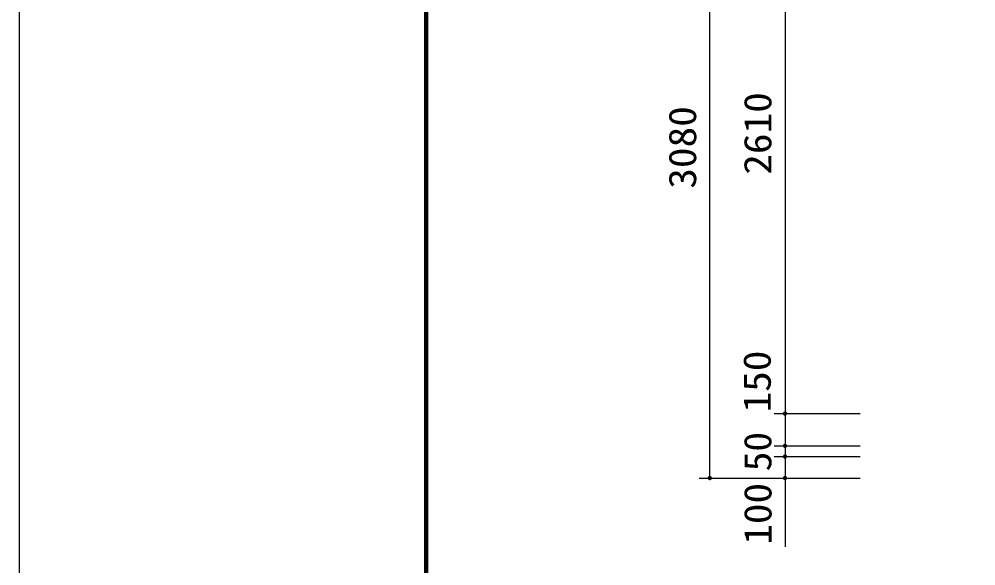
# Model space of a CAD drawing. Units: millimetres, scale not verified. Extents: x -14850 to 14850, y -10500 to 10500.
# Drawn here: x -14850 to -10398, y -6697 to -4153 of the extents above; entities that cross this region are included whole.
import ezdxf
from ezdxf.enums import TextEntityAlignment as Align

# ---------------------------------------------------------------- set-up
doc = ezdxf.new("R2010")
doc.units = ezdxf.units.MM
doc.header["$LTSCALE"] = 50
for name, color, linetype, lineweight in [('0-2_製作', 5, 'Continuous', 25), ('0-6_図面枠', 7, 'Continuous', 25), ('0-7_Axis_waku', 7, 'Continuous', 25)]:
    doc.layers.add(name, color=color, linetype=linetype, lineweight=lineweight)
doc.styles.add('ＭＳ ゴシック', font='')
doc.styles.get('ＭＳ ゴシック').set_extended_font_data('MS Gothic')

msp = doc.modelspace()

# ---------------------------------------------------------------- linework, layer by layer
at = {"layer": '0-2_製作', "color": 2}
for p, q in [((-11636.2, -6288.61), (-11636.2, -3208.61)), ((-11286.2, -3378.61), (-11286.2, -5988.61)), ((-11336.2, -5988.61), (-10936.2, -5988.61)), ((-11286.2, -5988.61), (-11286.2, -6138.61)), ((-11336.2, -6138.61), (-10936.2, -6138.61)), ((-11286.2, -6138.61), (-11286.2, -6188.61)), ((-11336.2, -6188.61), (-10936.2, -6188.61)), ((-11286.2, -6188.61), (-11286.2, -6288.61)), ((-11686.2, -6288.61), (-11286.2, -6288.61)), ((-11336.2, -6288.61), (-10936.2, -6288.61)), ((-11286.2, -6288.61), (-11286.2, -6608.29))]:
    msp.add_line(p, q, dxfattribs=at)
at = {"layer": '0-2_製作'}
for points in [[(-11296.18, -5987.98), (-11286.2, -5988.61), (-11296.2, -5988.61)], [(-11296.2, -5988.61), (-11292.58, -5996.32), (-11296.12, -5989.86)], [(-11296.2, -5988.61), (-11291.56, -5997.05), (-11292.58, -5996.32)], [(-11286.2, -5988.61), (-11291.56, -5997.05), (-11296.2, -5988.61)], [(-11296.03, -5986.74), (-11286.2, -5988.61), (-11296.18, -5987.98)], [(-11296.12, -5989.86), (-11293.49, -5995.46), (-11295.89, -5991.1)], [(-11296.12, -5989.86), (-11292.58, -5996.32), (-11293.49, -5995.46)], [(-11295.71, -5985.52), (-11286.2, -5988.61), (-11296.03, -5986.74)], [(-11295.89, -5991.1), (-11294.29, -5994.49), (-11295.5, -5992.29)], [(-11295.89, -5991.1), (-11293.49, -5995.46), (-11294.29, -5994.49)], [(-11295.25, -5984.35), (-11286.2, -5988.61), (-11295.71, -5985.52)], [(-11295.5, -5992.29), (-11294.29, -5994.49), (-11294.97, -5993.43)], [(-11294.65, -5983.25), (-11286.2, -5988.61), (-11295.25, -5984.35)], [(-11293.91, -5982.24), (-11286.2, -5988.61), (-11294.65, -5983.25)], [(-11293.05, -5981.32), (-11286.2, -5988.61), (-11293.91, -5982.24)], [(-11292.08, -5980.52), (-11286.2, -5988.61), (-11293.05, -5981.32)], [(-11291.02, -5979.85), (-11286.2, -5988.61), (-11292.08, -5980.52)], [(-11286.2, -5988.61), (-11290.46, -5997.66), (-11291.56, -5997.05)], [(-11289.88, -5979.31), (-11286.2, -5988.61), (-11291.02, -5979.85)], [(-11286.2, -5988.61), (-11289.29, -5998.12), (-11290.46, -5997.66)], [(-11289.88, -5979.31), (-11286.2, -5978.61), (-11286.2, -5988.61)], [(-11288.69, -5978.92), (-11286.2, -5978.61), (-11289.88, -5979.31)], [(-11286.2, -5988.61), (-11288.08, -5998.43), (-11289.29, -5998.12)], [(-11287.46, -5978.69), (-11286.2, -5978.61), (-11288.69, -5978.92)], [(-11286.2, -5988.61), (-11286.83, -5998.59), (-11288.08, -5998.43)], [(-11286.2, -5988.61), (-11286.2, -5998.61), (-11286.83, -5998.59)], [(-11286.2, -5978.61), (-11276.2, -5988.61), (-11286.2, -5988.61)], [(-11285.58, -5978.63), (-11276.2, -5988.61), (-11286.2, -5978.61)], [(-11286.2, -5988.61), (-11284.95, -5998.53), (-11286.2, -5998.61)], [(-11286.2, -5988.61), (-11283.72, -5998.3), (-11284.95, -5998.53)], [(-11286.2, -5988.61), (-11282.52, -5997.91), (-11283.72, -5998.3)], [(-11286.2, -5988.61), (-11281.39, -5997.37), (-11282.52, -5997.91)], [(-11276.2, -5988.61), (-11281.39, -5997.37), (-11286.2, -5988.61)], [(-11284.33, -5978.79), (-11276.2, -5988.61), (-11285.58, -5978.63)], [(-11283.11, -5979.1), (-11276.2, -5988.61), (-11284.33, -5978.79)], [(-11281.95, -5979.56), (-11276.2, -5988.61), (-11283.11, -5979.1)], [(-11280.85, -5980.17), (-11276.2, -5988.61), (-11281.95, -5979.56)], [(-11276.2, -5988.61), (-11280.33, -5996.7), (-11281.39, -5997.37)], [(-11279.83, -5980.91), (-11276.2, -5988.61), (-11280.85, -5980.17)], [(-11276.2, -5988.61), (-11279.36, -5995.9), (-11280.33, -5996.7)], [(-11279.83, -5980.91), (-11276.28, -5987.36), (-11276.2, -5988.61)], [(-11278.91, -5981.76), (-11276.28, -5987.36), (-11279.83, -5980.91)], [(-11276.2, -5988.61), (-11278.5, -5994.98), (-11279.36, -5995.9)], [(-11278.91, -5981.76), (-11276.52, -5986.12), (-11276.28, -5987.36)], [(-11278.11, -5982.73), (-11276.52, -5986.12), (-11278.91, -5981.76)], [(-11276.2, -5988.61), (-11277.76, -5993.97), (-11278.5, -5994.98)], [(-11278.11, -5982.73), (-11276.91, -5984.93), (-11276.52, -5986.12)], [(-11277.44, -5983.79), (-11276.91, -5984.93), (-11278.11, -5982.73)], [(-11276.2, -5988.61), (-11277.16, -5992.87), (-11277.76, -5993.97)], [(-11276.2, -5988.61), (-11276.69, -5991.7), (-11277.16, -5992.87)], [(-11276.2, -5988.61), (-11276.38, -5990.48), (-11276.69, -5991.7)], [(-11276.2, -5988.61), (-11276.22, -5989.24), (-11276.38, -5990.48)], [(-11296.18, -6137.98), (-11286.2, -6138.61), (-11296.2, -6138.61)], [(-11296.2, -6138.61), (-11292.58, -6146.32), (-11296.12, -6139.86)], [(-11296.2, -6138.61), (-11291.56, -6147.05), (-11292.58, -6146.32)], [(-11286.2, -6138.61), (-11291.56, -6147.05), (-11296.2, -6138.61)], [(-11296.03, -6136.74), (-11286.2, -6138.61), (-11296.18, -6137.98)], [(-11296.12, -6139.86), (-11293.49, -6145.46), (-11295.89, -6141.1)], [(-11296.12, -6139.86), (-11292.58, -6146.32), (-11293.49, -6145.46)], [(-11295.71, -6135.52), (-11286.2, -6138.61), (-11296.03, -6136.74)], [(-11295.89, -6141.1), (-11294.29, -6144.49), (-11295.5, -6142.29)], [(-11295.89, -6141.1), (-11293.49, -6145.46), (-11294.29, -6144.49)], [(-11295.25, -6134.35), (-11286.2, -6138.61), (-11295.71, -6135.52)], [(-11295.5, -6142.29), (-11294.29, -6144.49), (-11294.97, -6143.43)], [(-11294.65, -6133.25), (-11286.2, -6138.61), (-11295.25, -6134.35)], [(-11293.91, -6132.24), (-11286.2, -6138.61), (-11294.65, -6133.25)], [(-11293.05, -6131.32), (-11286.2, -6138.61), (-11293.91, -6132.24)], [(-11292.08, -6130.52), (-11286.2, -6138.61), (-11293.05, -6131.32)], [(-11291.02, -6129.85), (-11286.2, -6138.61), (-11292.08, -6130.52)], [(-11286.2, -6138.61), (-11290.46, -6147.66), (-11291.56, -6147.05)], [(-11289.88, -6129.31), (-11286.2, -6138.61), (-11291.02, -6129.85)], [(-11286.2, -6138.61), (-11289.29, -6148.12), (-11290.46, -6147.66)], [(-11289.88, -6129.31), (-11286.2, -6128.61), (-11286.2, -6138.61)], [(-11288.69, -6128.92), (-11286.2, -6128.61), (-11289.88, -6129.31)], [(-11286.2, -6138.61), (-11288.08, -6148.43), (-11289.29, -6148.12)], [(-11287.46, -6128.69), (-11286.2, -6128.61), (-11288.69, -6128.92)], [(-11286.2, -6138.61), (-11286.83, -6148.59), (-11288.08, -6148.43)], [(-11286.2, -6138.61), (-11286.2, -6148.61), (-11286.83, -6148.59)], [(-11286.2, -6128.61), (-11276.2, -6138.61), (-11286.2, -6138.61)], [(-11285.58, -6128.63), (-11276.2, -6138.61), (-11286.2, -6128.61)], [(-11286.2, -6138.61), (-11284.95, -6148.53), (-11286.2, -6148.61)], [(-11286.2, -6138.61), (-11283.72, -6148.3), (-11284.95, -6148.53)], [(-11286.2, -6138.61), (-11282.52, -6147.91), (-11283.72, -6148.3)], [(-11286.2, -6138.61), (-11281.39, -6147.37), (-11282.52, -6147.91)], [(-11276.2, -6138.61), (-11281.39, -6147.37), (-11286.2, -6138.61)], [(-11284.33, -6128.79), (-11276.2, -6138.61), (-11285.58, -6128.63)], [(-11283.11, -6129.1), (-11276.2, -6138.61), (-11284.33, -6128.79)], [(-11281.95, -6129.56), (-11276.2, -6138.61), (-11283.11, -6129.1)], [(-11280.85, -6130.17), (-11276.2, -6138.61), (-11281.95, -6129.56)], [(-11276.2, -6138.61), (-11280.33, -6146.7), (-11281.39, -6147.37)], [(-11279.83, -6130.91), (-11276.2, -6138.61), (-11280.85, -6130.17)], [(-11276.2, -6138.61), (-11279.36, -6145.9), (-11280.33, -6146.7)], [(-11279.83, -6130.91), (-11276.28, -6137.36), (-11276.2, -6138.61)], [(-11278.91, -6131.77), (-11276.28, -6137.36), (-11279.83, -6130.91)], [(-11276.2, -6138.61), (-11278.5, -6144.98), (-11279.36, -6145.9)], [(-11278.91, -6131.77), (-11276.52, -6136.12), (-11276.28, -6137.36)], [(-11278.11, -6132.73), (-11276.52, -6136.12), (-11278.91, -6131.77)], [(-11276.2, -6138.61), (-11277.76, -6143.97), (-11278.5, -6144.98)], [(-11278.11, -6132.73), (-11276.91, -6134.93), (-11276.52, -6136.12)], [(-11277.44, -6133.79), (-11276.91, -6134.93), (-11278.11, -6132.73)], [(-11276.2, -6138.61), (-11277.16, -6142.87), (-11277.76, -6143.97)], [(-11276.2, -6138.61), (-11276.69, -6141.7), (-11277.16, -6142.87)], [(-11276.2, -6138.61), (-11276.38, -6140.48), (-11276.69, -6141.7)], [(-11276.2, -6138.61), (-11276.22, -6139.24), (-11276.38, -6140.48)], [(-11296.03, -6186.74), (-11286.2, -6188.61), (-11296.18, -6187.98)], [(-11295.71, -6185.52), (-11286.2, -6188.61), (-11296.03, -6186.74)], [(-11295.25, -6184.35), (-11286.2, -6188.61), (-11295.71, -6185.52)], [(-11294.65, -6183.25), (-11286.2, -6188.61), (-11295.25, -6184.35)], [(-11293.91, -6182.24), (-11286.2, -6188.61), (-11294.65, -6183.25)], [(-11293.05, -6181.32), (-11286.2, -6188.61), (-11293.91, -6182.24)], [(-11292.08, -6180.52), (-11286.2, -6188.61), (-11293.05, -6181.32)], [(-11291.02, -6179.85), (-11286.2, -6188.61), (-11292.08, -6180.52)], [(-11289.88, -6179.31), (-11286.2, -6188.61), (-11291.02, -6179.85)], [(-11289.88, -6179.31), (-11286.2, -6178.61), (-11286.2, -6188.61)], [(-11288.69, -6178.92), (-11286.2, -6178.61), (-11289.88, -6179.31)], [(-11287.46, -6178.69), (-11286.2, -6178.61), (-11288.69, -6178.92)], [(-11286.2, -6178.61), (-11276.2, -6188.61), (-11286.2, -6188.61)], [(-11285.58, -6178.63), (-11276.2, -6188.61), (-11286.2, -6178.61)], [(-11284.33, -6178.79), (-11276.2, -6188.61), (-11285.58, -6178.63)], [(-11283.11, -6179.1), (-11276.2, -6188.61), (-11284.33, -6178.79)], [(-11281.95, -6179.56), (-11276.2, -6188.61), (-11283.11, -6179.1)], [(-11280.85, -6180.17), (-11276.2, -6188.61), (-11281.95, -6179.56)], [(-11279.83, -6180.91), (-11276.2, -6188.61), (-11280.85, -6180.17)], [(-11279.83, -6180.91), (-11276.28, -6187.36), (-11276.2, -6188.61)], [(-11278.91, -6181.76), (-11276.28, -6187.36), (-11279.83, -6180.91)], [(-11278.91, -6181.76), (-11276.52, -6186.12), (-11276.28, -6187.36)], [(-11278.11, -6182.73), (-11276.52, -6186.12), (-11278.91, -6181.76)], [(-11278.11, -6182.73), (-11276.91, -6184.93), (-11276.52, -6186.12)], [(-11277.44, -6183.79), (-11276.91, -6184.93), (-11278.11, -6182.73)], [(-11296.18, -6187.98), (-11286.2, -6188.61), (-11296.2, -6188.61)], [(-11296.2, -6188.61), (-11292.58, -6196.32), (-11296.12, -6189.86)], [(-11296.2, -6188.61), (-11291.56, -6197.05), (-11292.58, -6196.32)], [(-11286.2, -6188.61), (-11291.56, -6197.05), (-11296.2, -6188.61)], [(-11296.12, -6189.86), (-11293.49, -6195.46), (-11295.89, -6191.1)], [(-11296.12, -6189.86), (-11292.58, -6196.32), (-11293.49, -6195.46)], [(-11295.89, -6191.1), (-11294.29, -6194.49), (-11295.5, -6192.29)], [(-11295.89, -6191.1), (-11293.49, -6195.46), (-11294.29, -6194.49)], [(-11295.5, -6192.29), (-11294.29, -6194.49), (-11294.97, -6193.43)], [(-11286.2, -6188.61), (-11290.46, -6197.66), (-11291.56, -6197.05)], [(-11286.2, -6188.61), (-11289.29, -6198.12), (-11290.46, -6197.66)], [(-11286.2, -6188.61), (-11288.08, -6198.43), (-11289.29, -6198.12)], [(-11286.2, -6188.61), (-11286.83, -6198.59), (-11288.08, -6198.43)], [(-11286.2, -6188.61), (-11286.2, -6198.61), (-11286.83, -6198.59)], [(-11286.2, -6188.61), (-11284.95, -6198.53), (-11286.2, -6198.61)], [(-11286.2, -6188.61), (-11283.72, -6198.3), (-11284.95, -6198.53)], [(-11286.2, -6188.61), (-11282.52, -6197.91), (-11283.72, -6198.3)], [(-11286.2, -6188.61), (-11281.39, -6197.37), (-11282.52, -6197.91)], [(-11276.2, -6188.61), (-11281.39, -6197.37), (-11286.2, -6188.61)], [(-11276.2, -6188.61), (-11280.33, -6196.7), (-11281.39, -6197.37)], [(-11276.2, -6188.61), (-11279.36, -6195.9), (-11280.33, -6196.7)], [(-11276.2, -6188.61), (-11278.5, -6194.98), (-11279.36, -6195.9)], [(-11276.2, -6188.61), (-11277.76, -6193.97), (-11278.5, -6194.98)], [(-11276.2, -6188.61), (-11277.16, -6192.87), (-11277.76, -6193.97)], [(-11276.2, -6188.61), (-11276.69, -6191.7), (-11277.16, -6192.87)], [(-11276.2, -6188.61), (-11276.38, -6190.48), (-11276.69, -6191.7)], [(-11276.2, -6188.61), (-11276.22, -6189.24), (-11276.38, -6190.48)], [(-11646.18, -6287.98), (-11636.2, -6288.61), (-11646.2, -6288.61)], [(-11646.2, -6288.61), (-11642.58, -6296.32), (-11646.12, -6289.86)], [(-11646.2, -6288.61), (-11641.56, -6297.05), (-11642.58, -6296.32)], [(-11636.2, -6288.61), (-11641.56, -6297.05), (-11646.2, -6288.61)], [(-11646.03, -6286.74), (-11636.2, -6288.61), (-11646.18, -6287.98)], [(-11646.12, -6289.86), (-11643.49, -6295.46), (-11645.89, -6291.1)], [(-11646.12, -6289.86), (-11642.58, -6296.32), (-11643.49, -6295.46)], [(-11645.71, -6285.52), (-11636.2, -6288.61), (-11646.03, -6286.74)], [(-11645.89, -6291.1), (-11644.29, -6294.49), (-11645.5, -6292.29)], [(-11645.89, -6291.1), (-11643.49, -6295.46), (-11644.29, -6294.49)], [(-11645.25, -6284.35), (-11636.2, -6288.61), (-11645.71, -6285.52)], [(-11645.5, -6292.29), (-11644.29, -6294.49), (-11644.97, -6293.43)], [(-11644.65, -6283.25), (-11636.2, -6288.61), (-11645.25, -6284.35)], [(-11643.91, -6282.24), (-11636.2, -6288.61), (-11644.65, -6283.25)], [(-11643.05, -6281.32), (-11636.2, -6288.61), (-11643.91, -6282.24)], [(-11642.08, -6280.52), (-11636.2, -6288.61), (-11643.05, -6281.32)], [(-11641.02, -6279.85), (-11636.2, -6288.61), (-11642.08, -6280.52)], [(-11636.2, -6288.61), (-11640.46, -6297.66), (-11641.56, -6297.05)], [(-11639.88, -6279.31), (-11636.2, -6288.61), (-11641.02, -6279.85)], [(-11636.2, -6288.61), (-11639.29, -6298.12), (-11640.46, -6297.66)], [(-11639.88, -6279.31), (-11636.2, -6278.61), (-11636.2, -6288.61)], [(-11638.69, -6278.92), (-11636.2, -6278.61), (-11639.88, -6279.31)], [(-11636.2, -6288.61), (-11638.08, -6298.43), (-11639.29, -6298.12)], [(-11637.46, -6278.69), (-11636.2, -6278.61), (-11638.69, -6278.92)], [(-11636.2, -6288.61), (-11636.83, -6298.59), (-11638.08, -6298.43)], [(-11636.2, -6288.61), (-11636.2, -6298.61), (-11636.83, -6298.59)], [(-11636.2, -6278.61), (-11626.2, -6288.61), (-11636.2, -6288.61)], [(-11635.58, -6278.63), (-11626.2, -6288.61), (-11636.2, -6278.61)], [(-11636.2, -6288.61), (-11634.95, -6298.53), (-11636.2, -6298.61)], [(-11636.2, -6288.61), (-11633.72, -6298.3), (-11634.95, -6298.53)], [(-11636.2, -6288.61), (-11632.52, -6297.91), (-11633.72, -6298.3)], [(-11636.2, -6288.61), (-11631.39, -6297.37), (-11632.52, -6297.91)], [(-11626.2, -6288.61), (-11631.39, -6297.37), (-11636.2, -6288.61)], [(-11634.33, -6278.79), (-11626.2, -6288.61), (-11635.58, -6278.63)], [(-11633.11, -6279.1), (-11626.2, -6288.61), (-11634.33, -6278.79)], [(-11631.95, -6279.56), (-11626.2, -6288.61), (-11633.11, -6279.1)], [(-11630.85, -6280.17), (-11626.2, -6288.61), (-11631.95, -6279.56)], [(-11626.2, -6288.61), (-11630.33, -6296.7), (-11631.39, -6297.37)], [(-11629.83, -6280.91), (-11626.2, -6288.61), (-11630.85, -6280.17)], [(-11626.2, -6288.61), (-11629.36, -6295.9), (-11630.33, -6296.7)], [(-11629.83, -6280.91), (-11626.28, -6287.36), (-11626.2, -6288.61)], [(-11628.91, -6281.76), (-11626.28, -6287.36), (-11629.83, -6280.91)], [(-11626.2, -6288.61), (-11628.5, -6294.98), (-11629.36, -6295.9)], [(-11628.91, -6281.76), (-11626.52, -6286.12), (-11626.28, -6287.36)], [(-11628.11, -6282.73), (-11626.52, -6286.12), (-11628.91, -6281.76)], [(-11626.2, -6288.61), (-11627.76, -6293.97), (-11628.5, -6294.98)], [(-11628.11, -6282.73), (-11626.91, -6284.93), (-11626.52, -6286.12)], [(-11627.44, -6283.79), (-11626.91, -6284.93), (-11628.11, -6282.73)], [(-11626.2, -6288.61), (-11627.16, -6292.87), (-11627.76, -6293.97)], [(-11626.2, -6288.61), (-11626.69, -6291.7), (-11627.16, -6292.87)], [(-11626.2, -6288.61), (-11626.38, -6290.48), (-11626.69, -6291.7)], [(-11626.2, -6288.61), (-11626.22, -6289.24), (-11626.38, -6290.48)], [(-11296.18, -6287.98), (-11286.2, -6288.61), (-11296.2, -6288.61)], [(-11296.2, -6288.61), (-11291.56, -6297.05), (-11296.12, -6289.86)], [(-11296.2, -6288.61), (-11290.46, -6297.66), (-11291.56, -6297.05)], [(-11286.2, -6288.61), (-11290.46, -6297.66), (-11296.2, -6288.61)], [(-11296.03, -6286.74), (-11286.2, -6288.61), (-11296.18, -6287.98)], [(-11296.12, -6289.86), (-11292.58, -6296.32), (-11295.89, -6291.1)], [(-11296.12, -6289.86), (-11291.56, -6297.05), (-11292.58, -6296.32)], [(-11295.71, -6285.52), (-11286.2, -6288.61), (-11296.03, -6286.74)], [(-11295.89, -6291.1), (-11293.49, -6295.46), (-11295.5, -6292.29)], [(-11295.89, -6291.1), (-11292.58, -6296.32), (-11293.49, -6295.46)], [(-11295.25, -6284.35), (-11286.2, -6288.61), (-11295.71, -6285.52)], [(-11295.5, -6292.29), (-11294.29, -6294.49), (-11294.97, -6293.43)], [(-11295.5, -6292.29), (-11293.49, -6295.46), (-11294.29, -6294.49)], [(-11294.65, -6283.25), (-11286.2, -6288.61), (-11295.25, -6284.35)], [(-11293.91, -6282.24), (-11286.2, -6288.61), (-11294.65, -6283.25)], [(-11293.05, -6281.32), (-11286.2, -6288.61), (-11293.91, -6282.24)], [(-11292.08, -6280.52), (-11286.2, -6288.61), (-11293.05, -6281.32)], [(-11291.02, -6279.85), (-11286.2, -6288.61), (-11292.08, -6280.52)], [(-11291.02, -6279.85), (-11286.2, -6278.61), (-11286.2, -6288.61)], [(-11289.88, -6279.31), (-11286.2, -6278.61), (-11291.02, -6279.85)], [(-11286.2, -6288.61), (-11289.29, -6298.12), (-11290.46, -6297.66)], [(-11288.69, -6278.92), (-11286.2, -6278.61), (-11289.88, -6279.31)], [(-11286.2, -6288.61), (-11288.08, -6298.43), (-11289.29, -6298.12)], [(-11287.46, -6278.69), (-11286.2, -6278.61), (-11288.69, -6278.92)], [(-11286.2, -6288.61), (-11286.83, -6298.59), (-11288.08, -6298.43)], [(-11286.2, -6288.61), (-11286.2, -6298.61), (-11286.83, -6298.59)], [(-11286.2, -6278.61), (-11276.2, -6288.61), (-11286.2, -6288.61)], [(-11285.58, -6278.63), (-11276.2, -6288.61), (-11286.2, -6278.61)], [(-11286.2, -6288.61), (-11284.95, -6298.53), (-11286.2, -6298.61)], [(-11286.2, -6288.61), (-11283.72, -6298.3), (-11284.95, -6298.53)], [(-11286.2, -6288.61), (-11282.52, -6297.91), (-11283.72, -6298.3)], [(-11286.2, -6288.61), (-11281.39, -6297.37), (-11282.52, -6297.91)], [(-11286.2, -6288.61), (-11280.33, -6296.7), (-11281.39, -6297.37)], [(-11276.2, -6288.61), (-11280.33, -6296.7), (-11286.2, -6288.61)], [(-11284.33, -6278.79), (-11276.2, -6288.61), (-11285.58, -6278.63)], [(-11283.11, -6279.1), (-11276.2, -6288.61), (-11284.33, -6278.79)], [(-11281.95, -6279.56), (-11276.2, -6288.61), (-11283.11, -6279.1)], [(-11280.85, -6280.17), (-11276.2, -6288.61), (-11281.95, -6279.56)], [(-11280.85, -6280.17), (-11276.28, -6287.36), (-11276.2, -6288.61)], [(-11279.83, -6280.91), (-11276.28, -6287.36), (-11280.85, -6280.17)], [(-11276.2, -6288.61), (-11279.36, -6295.9), (-11280.33, -6296.7)], [(-11279.83, -6280.91), (-11276.52, -6286.12), (-11276.28, -6287.36)], [(-11278.91, -6281.76), (-11276.52, -6286.12), (-11279.83, -6280.91)], [(-11276.2, -6288.61), (-11278.5, -6294.98), (-11279.36, -6295.9)], [(-11278.91, -6281.76), (-11276.91, -6284.93), (-11276.52, -6286.12)], [(-11278.11, -6282.73), (-11276.91, -6284.93), (-11278.91, -6281.76)], [(-11276.2, -6288.61), (-11277.76, -6293.97), (-11278.5, -6294.98)], [(-11278.11, -6282.73), (-11277.44, -6283.79), (-11276.91, -6284.93)], [(-11276.2, -6288.61), (-11277.16, -6292.87), (-11277.76, -6293.97)], [(-11276.2, -6288.61), (-11276.69, -6291.7), (-11277.16, -6292.87)], [(-11276.2, -6288.61), (-11276.38, -6290.48), (-11276.69, -6291.7)], [(-11276.2, -6288.61), (-11276.22, -6289.24), (-11276.38, -6290.48)]]:
    msp.add_solid(points, dxfattribs=at)
at = {"layer": '0-6_図面枠'}
msp.add_lwpolyline([(-14850, -10500), (14850, -10500), (14850, 10500), (-14850, 10500)], close=True, dxfattribs=at)
at = {"layer": '0-7_Axis_waku'}
for p, q in [((-12964, 9629), (-12964, -9679.01)), ((-12963, 9628), (-12963, -9678.01)), ((-12962, 9627), (-12962, -9677.01)), ((-12961, 9626), (-12961, -9676.01)), ((-12960, 9625), (-12960, -9675.01)), ((-12959, 9624), (-12959, -9674.01)), ((-12958, 9623), (-12958, -9673.01)), ((-12957, 9622), (-12957, -9672.01)), ((-12956, 9621), (-12956, -9671.01)), ((-12955, 9620), (-12955, -9670.01)), ((-12954, 9619), (-12954, -9669.01)), ((-12953, 9618), (-12953, -9668.01)), ((-12952, 9617), (-12952, -9667.01)), ((-12951, 9616), (-12951, -9666.01)), ((-12950, 9615), (-12950, -9665))]:
    msp.add_line(p, q, dxfattribs=at)

# ---------------------------------------------------------------- texts
at = {"layer": '0-2_製作', "color": 4, "style": 'ＭＳ ゴシック'}
for s, width, p in [('2610', 1.1, (-11311.2, -4877.36)), ('3080', 1.1, (-11661.2, -4942.36)), ('150', 1.1, (-11314.09, -5983.54)), ('50', 1.05, (-11311.2, -6257.36)), ('100', 1.1, (-11310.64, -6599.16))]:
    msp.add_text(s, height=128.4, rotation=90, dxfattribs=dict(at, width=width)).set_placement(p, align=Align.BOTTOM_LEFT)

doc.saveas('drawing.dxf')
